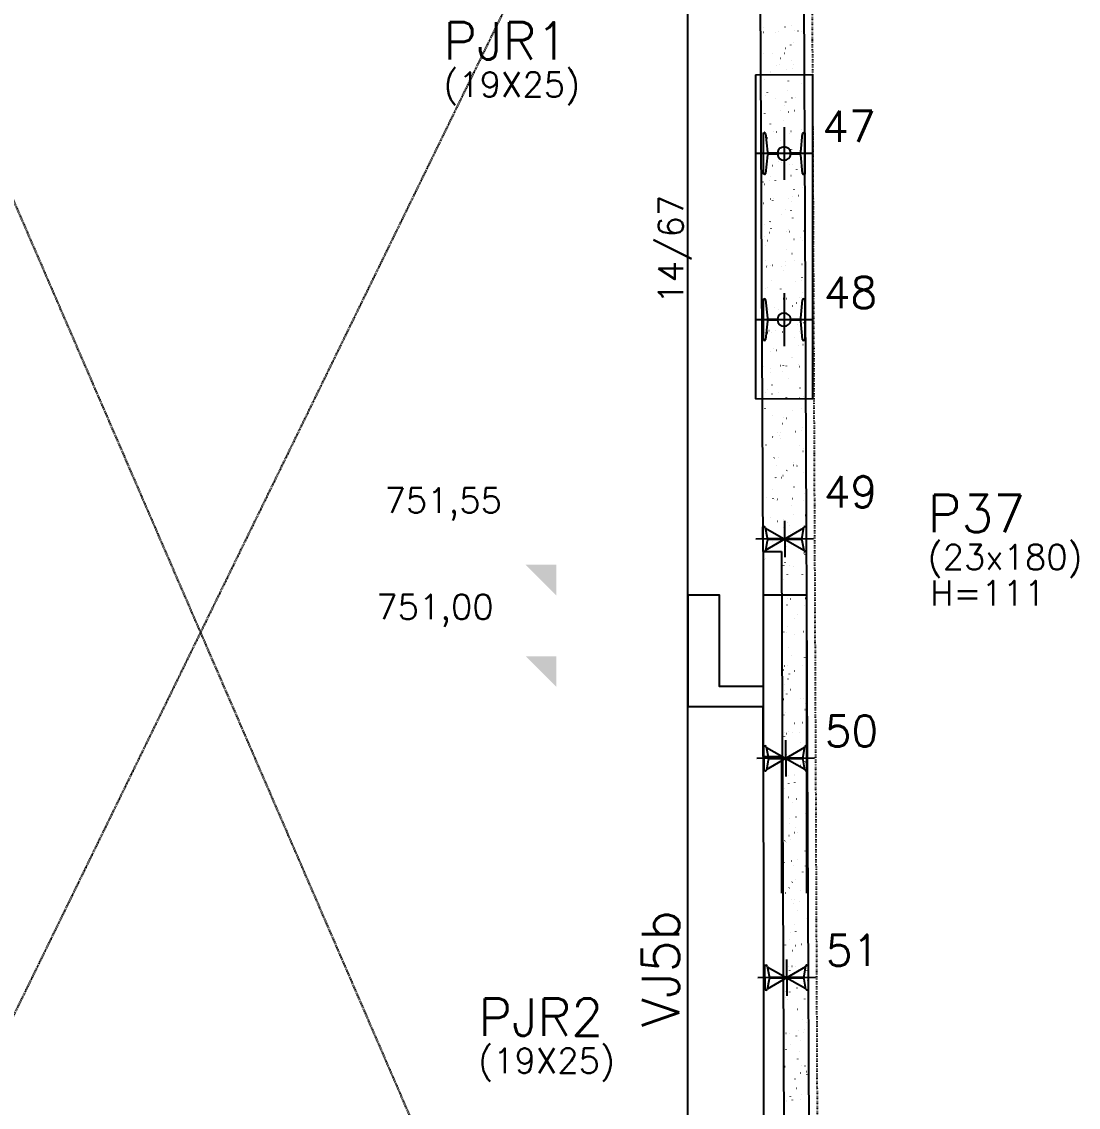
# Model space of a CAD drawing. Extents: x -40810 to 33675, y -2018 to 21213.
# Drawn here: x -3362 to -2726, y 9336 to 9989 of the extents above; entities that cross this region are included whole.
import ezdxf

# ---------------------------------------------------------------- set-up
doc = ezdxf.new("R2010")
doc.units = 0
doc.linetypes.add('ESTILO_TQS_0003', pattern=[1.5, 0.5, -0.4, 0.1, -0.5])
doc.linetypes.add('TRAZO_HUECO', pattern=[0.75, 0.5, -0.25])
doc.layers.get('0').update_dxf_attribs({"color": 1, "lineweight": 9})
for name, color, linetype in [('1', 5, 'Continuous'), ('12', 3, 'Continuous'), ('18', 9, 'Continuous'), ('19', 5, 'Continuous'), ('20', 4, 'Continuous'), ('24', 5, 'ESTILO_TQS_0003'), ('241', 7, 'TRAZO_HUECO'), ('32', 4, 'Continuous'), ('49', 20, 'Continuous'), ('51', 6, 'Continuous'), ('52', 21, 'Continuous'), ('8', 5, 'Continuous'), ('9', 3, 'Continuous')]:
    doc.layers.add(name, color=color, linetype=linetype)
doc.styles.get("Standard").update_dxf_attribs({"font": 'romans.shx', "width": 0.8})

# ---------------------------------------------------------------- blocks, each defined once
blk = doc.blocks.new('_H9EFD498501-003')
for p, q in [((3960.647255, 1777.667208), (3960.692912, 1777.726709)), ((3973.453138, 1778.155459), (3973.52636, 1778.171692)), ((3977.114248, 1778.967107), (3977.18747, 1778.98334)), ((3958.835319, 1775.305846), (3958.835319, 1775.305846)), ((3958.835319, 1775.305846), (3958.835319, 1775.305846)), ((3958.835319, 1775.305846), (3958.835319, 1775.305846)), ((3958.836969, 1774.939072), (3958.836969, 1774.939072)), ((3958.837076, 1774.915156), (3958.837076, 1774.915156)), ((3958.837076, 1774.915156), (3958.837076, 1774.915156)), ((3958.837076, 1774.915156), (3958.837076, 1774.915156)), ((3960.4083, 1775.007678), (3960.483229, 1775.01095)), ((3967.642722, 1774.8276), (3967.652511, 1774.901958)), ((3969.249877, 1775.39371), (3969.324806, 1775.396981)), ((3979.36524, 1775.835356), (3979.440169, 1775.838627)), ((3981.238456, 1775.917142), (3981.313384, 1775.920414)), ((3983.217296, 1775.455368), (3983.262953, 1775.51487)), ((3973.809024, 1765.343799), (3973.882247, 1765.360032)), ((3976.962272, 1767.303662), (3977.00793, 1767.363164)), ((3978.729826, 1769.003113), (3978.739615, 1769.077471)), ((3958.895004, 1762.03744), (3958.895004, 1762.03744)), ((3960.629028, 1762.421864), (3960.702251, 1762.438097)), ((3965.978513, 1762.186678), (3965.988302, 1762.261036)), ((3970.821392, 1759.300711), (3970.867049, 1759.360212)), ((3973.21839, 1762.424539), (3973.264047, 1762.484041)), ((3977.241827, 1757.700641), (3977.251616, 1757.775)), ((3958.927385, 1754.838885), (3958.927385, 1754.838885)), ((3958.927385, 1754.838885), (3958.927385, 1754.838885)), ((3958.927385, 1754.838885), (3958.927385, 1754.838885)), ((3968.077424, 1755.238385), (3968.152353, 1755.241656)), ((3969.950639, 1755.320171), (3970.025568, 1755.323442)), ((3974.531022, 1752.613304), (3974.604244, 1752.629537)), ((3978.192132, 1753.424953), (3978.265354, 1753.441186)), ((3978.792216, 1755.706203), (3978.867145, 1755.709474)), ((3958.952931, 1749.159725), (3958.952931, 1749.159725)), ((3958.952931, 1749.159725), (3958.952931, 1749.159725)), ((3958.952931, 1749.159725), (3958.952931, 1749.159725)), ((3960.822485, 1746.269882), (3960.868142, 1746.329384)), ((3964.490514, 1750.884206), (3964.500304, 1750.958565)), ((3964.566368, 1751.149005), (3964.612025, 1751.208507)), ((3975.651039, 1745.617407), (3975.660828, 1745.691766)), ((3958.97675, 1743.864474), (3958.97675, 1743.864474)), ((3958.97675, 1743.864474), (3958.97675, 1743.864474)), ((3958.97675, 1743.864474), (3958.97675, 1743.864474)), ((3962.899726, 1738.800972), (3962.909516, 1738.87533)), ((3974.886909, 1739.801645), (3974.960131, 1739.817878)), ((3983.392526, 1744.058042), (3983.438183, 1744.117544)), ((3959.010858, 1736.282009), (3959.010858, 1736.282009)), ((3959.017801, 1734.738698), (3959.017801, 1734.738698)), ((3959.017801, 1734.738698), (3959.017801, 1734.738698)), ((3961.706912, 1736.87971), (3961.780135, 1736.895943)), ((3967.5044, 1735.109231), (3967.579329, 1735.112503)), ((3973.98683, 1732.976485), (3973.99662, 1733.050844)), ((3977.137502, 1735.906337), (3977.183159, 1735.965838)), ((3977.619763, 1735.550877), (3977.694692, 1735.554149)), ((3979.492979, 1735.632664), (3979.567907, 1735.635935)), ((3961.235517, 1726.16005), (3961.245307, 1726.234408)), ((3970.996621, 1727.903385), (3971.042278, 1727.962887)), ((3973.393619, 1731.027214), (3973.439277, 1731.086715)), ((3975.608906, 1727.07115), (3975.682128, 1727.087383)), ((3979.270016, 1727.882799), (3979.343238, 1727.899032)), ((3959.068786, 1723.404294), (3959.068786, 1723.404294)), ((3959.068786, 1723.404294), (3959.068786, 1723.404294)), ((3959.068786, 1723.404294), (3959.068786, 1723.404294)), ((3964.741598, 1719.751679), (3964.787255, 1719.811181)), ((3972.498831, 1721.674014), (3972.508621, 1721.748372)), ((3959.108216, 1714.638511), (3959.108216, 1714.638511)), ((3959.108216, 1714.638511), (3959.108216, 1714.638511)), ((3959.108216, 1714.638511), (3959.108216, 1714.638511)), ((3959.118182, 1712.423101), (3959.118182, 1712.423101)), ((3959.118182, 1712.423101), (3959.118182, 1712.423101)), ((3959.118182, 1712.423101), (3959.118182, 1712.423101)), ((3959.747519, 1714.857579), (3959.757308, 1714.931937)), ((3960.997715, 1714.872556), (3961.043372, 1714.932058)), ((3966.331947, 1714.953906), (3966.406876, 1714.957178)), ((3968.205162, 1715.035692), (3968.280091, 1715.038964)), ((3975.964793, 1714.259491), (3976.038015, 1714.275724)), ((3977.046739, 1715.421724), (3977.121668, 1715.424995)), ((3983.567756, 1712.660717), (3983.613413, 1712.720218)), ((3983.659356, 1716.407215), (3983.669146, 1716.481573)), ((3959.126713, 1710.526578), (3959.196909, 1710.54214)), ((3959.128385, 1710.154792), (3959.128385, 1710.154792)), ((3959.128385, 1710.154792), (3959.128385, 1710.154792)), ((3959.128385, 1710.154792), (3959.128385, 1710.154792)), ((3962.784797, 1711.337556), (3962.858019, 1711.353789)), ((3970.908043, 1709.59078), (3970.917833, 1709.665138)), ((3973.568849, 1699.629888), (3973.614506, 1699.68939)), ((3976.68679, 1701.528996), (3976.760012, 1701.545229)), ((3977.312732, 1704.509011), (3977.358389, 1704.568513)), ((3980.3479, 1702.340645), (3980.421123, 1702.356877)), ((3981.995147, 1703.766293), (3982.004937, 1703.840651)), ((3959.18464, 1697.648863), (3959.18464, 1697.648863)), ((3959.18464, 1697.648863), (3959.18464, 1697.648863)), ((3959.198632, 1694.538324), (3959.198632, 1694.538324)), ((3959.198632, 1694.538324), (3959.198632, 1694.538324)), ((3959.479573, 1697.714248), (3959.552795, 1697.730481)), ((3965.758923, 1694.824753), (3965.833852, 1694.828024)), ((3969.243835, 1696.949858), (3969.253624, 1697.024216)), ((3971.171851, 1696.506059), (3971.217508, 1696.565561)), ((3975.874286, 1695.266399), (3975.949215, 1695.26967)), ((3977.747502, 1695.348185), (3977.82243, 1695.351457)), ((3980.507149, 1692.463821), (3980.516938, 1692.53818)), ((3964.916828, 1688.354354), (3964.962485, 1688.413855)), ((3977.042677, 1688.717336), (3977.115899, 1688.733569)), ((3959.242567, 1684.771147), (3959.242567, 1684.771147)), ((3959.242567, 1684.771147), (3959.242567, 1684.771147)), ((3959.242567, 1684.771147), (3959.242567, 1684.771147)), ((3959.259613, 1680.981729), (3959.259613, 1680.981729)), ((3959.259613, 1680.981729), (3959.259613, 1680.981729)), ((3959.259613, 1680.981729), (3959.259613, 1680.981729)), ((3960.201571, 1684.983753), (3960.274793, 1684.999986)), ((3961.172945, 1683.475231), (3961.218602, 1683.534732)), ((3963.862681, 1685.795402), (3963.935903, 1685.811635)), ((3967.755836, 1685.647386), (3967.765625, 1685.721745)), ((3978.916361, 1680.380587), (3978.92615, 1680.454946)), ((3983.742986, 1681.263391), (3983.788643, 1681.322893)), ((3959.289048, 1674.438137), (3959.289048, 1674.438137)), ((3959.289048, 1674.438137), (3959.289048, 1674.438137)), ((3959.289048, 1674.438137), (3959.289048, 1674.438137)), ((3964.58647, 1674.669428), (3964.661399, 1674.672699)), ((3966.165048, 1673.564152), (3966.174837, 1673.63851)), ((3966.459685, 1674.751214), (3966.534614, 1674.754485)), ((3975.301262, 1675.137245), (3975.376191, 1675.140517)), ((3977.487962, 1673.111686), (3977.533619, 1673.171187)), ((3977.764674, 1675.986842), (3977.837897, 1676.003075)), ((3981.425784, 1676.79849), (3981.499007, 1676.814723)), ((3959.300495, 1671.893432), (3959.300495, 1671.893432)), ((3959.300495, 1671.893432), (3959.300495, 1671.893432)), ((3960.557457, 1672.172094), (3960.63068, 1672.188327)), ((3973.744079, 1668.232563), (3973.789736, 1668.292064)), ((3977.252152, 1667.739665), (3977.261941, 1667.814024)), ((3964.500839, 1660.92323), (3964.510628, 1660.997588)), ((3964.940565, 1660.253247), (3965.013787, 1660.26948)), ((3971.347081, 1665.108734), (3971.392738, 1665.168235)), ((3978.120561, 1663.175182), (3978.193783, 1663.191415)), ((3959.358422, 1659.015716), (3959.358422, 1659.015716)), ((3959.358422, 1659.015716), (3959.358422, 1659.015716)), ((3959.358422, 1659.015716), (3959.358422, 1659.015716)), ((3959.379464, 1654.33795), (3959.379464, 1654.33795)), ((3959.379464, 1654.33795), (3959.379464, 1654.33795)), ((3961.279455, 1659.441599), (3961.352677, 1659.457832)), ((3964.013446, 1654.540274), (3964.088375, 1654.543546)), ((3965.092057, 1656.957028), (3965.137714, 1657.01653)), ((3974.128809, 1654.98192), (3974.203738, 1654.985192)), ((3975.764153, 1656.437194), (3975.773942, 1656.511552)), ((3976.002025, 1655.063707), (3976.076953, 1655.066978)), ((3984.843601, 1655.449738), (3984.91853, 1655.45301)), ((3959.401045, 1649.540356), (3959.401045, 1649.540356)), ((3959.401045, 1649.540356), (3959.401045, 1649.540356)), ((3959.401045, 1649.540356), (3959.401045, 1649.540356)), ((3961.348175, 1652.077905), (3961.393832, 1652.137407)), ((3963.01284, 1649.620758), (3963.02263, 1649.695117)), ((3978.842559, 1650.444688), (3978.915781, 1650.460921)), ((3982.503669, 1651.256336), (3982.576891, 1651.272569)), ((3983.918215, 1649.866065), (3983.963873, 1649.925567)), ((3959.416349, 1646.138001), (3959.416349, 1646.138001)), ((3959.416349, 1646.138001), (3959.416349, 1646.138001)), ((3961.635341, 1646.629939), (3961.708564, 1646.646172)), ((3974.173365, 1644.35396), (3974.183155, 1644.428318)), ((3977.663192, 1641.71436), (3977.708849, 1641.773861)), ((3959.46988, 1634.237763), (3959.46988, 1634.237763)), ((3959.46988, 1634.237763), (3959.46988, 1634.237763)), ((3959.46988, 1634.237763), (3959.46988, 1634.237763)), ((3961.422052, 1637.537524), (3961.431842, 1637.611883)), ((3962.357339, 1633.899445), (3962.430561, 1633.915678)), ((3962.840993, 1634.384949), (3962.915922, 1634.38822)), ((3964.714208, 1634.466735), (3964.789137, 1634.470007)), ((3966.018449, 1634.711093), (3966.091671, 1634.727326)), ((3971.522311, 1633.711408), (3971.567968, 1633.77091)), ((3973.555785, 1634.852767), (3973.630714, 1634.856038)), ((3973.919309, 1636.835237), (3973.964966, 1636.894738)), ((3979.198445, 1637.633028), (3979.271667, 1637.649261)), ((3983.671148, 1635.294413), (3983.746077, 1635.297685)), ((3985.260469, 1638.529473), (3985.270258, 1638.603831)), ((3959.474276, 1633.260285), (3959.474276, 1633.260285)), ((3959.474276, 1633.260285), (3959.474276, 1633.260285)), ((3959.474276, 1633.260285), (3959.474276, 1633.260285)), ((3972.509156, 1631.713038), (3972.518946, 1631.787396)), ((3983.77247, 1627.227001), (3983.78226, 1627.30136)), ((3959.520024, 1623.090185), (3959.520024, 1623.090185)), ((3959.757844, 1624.896602), (3959.767633, 1624.970961)), ((3961.523404, 1620.680579), (3961.569062, 1620.740081)), ((3962.713226, 1621.087785), (3962.786448, 1621.104018)), ((3965.267287, 1625.559703), (3965.312944, 1625.619204)), ((3979.920443, 1624.902533), (3979.993665, 1624.918766)), ((3983.581553, 1625.714182), (3983.654775, 1625.730415)), ((3959.532204, 1620.38257), (3959.532204, 1620.38257)), ((3959.532204, 1620.38257), (3959.532204, 1620.38257)), ((3959.542476, 1618.098983), (3959.542476, 1618.098983)), ((3959.542476, 1618.098983), (3959.542476, 1618.098983)), ((3959.542476, 1618.098983), (3959.542476, 1618.098983)), ((3959.560295, 1614.137576), (3959.560295, 1614.137576)), ((3959.560295, 1614.137576), (3959.560295, 1614.137576)), ((3962.267969, 1614.255796), (3962.342897, 1614.259067)), ((3971.021158, 1620.410566), (3971.030947, 1620.484924)), ((3972.383332, 1614.697442), (3972.458261, 1614.700713)), ((3974.256548, 1614.779228), (3974.331476, 1614.7825)), ((3982.181682, 1615.143767), (3982.191472, 1615.218125)), ((3983.098124, 1615.16526), (3983.173053, 1615.168531)), ((3984.093445, 1618.46874), (3984.139102, 1618.528241)), ((3959.590131, 1607.504854), (3959.590131, 1607.504854)), ((3959.590131, 1607.504854), (3959.590131, 1607.504854)), ((3959.590131, 1607.504854), (3959.590131, 1607.504854)), ((3963.435223, 1608.35729), (3963.508445, 1608.373523)), ((3967.096333, 1609.168939), (3967.169555, 1609.185172)), ((3969.43037, 1608.327332), (3969.440159, 1608.40169)), ((3977.838422, 1610.317034), (3977.884079, 1610.376536)), ((3980.276329, 1612.090874), (3980.349552, 1612.107107)), ((3971.697541, 1602.314082), (3971.743198, 1602.373584)), ((3974.094539, 1605.437911), (3974.140196, 1605.497413)), ((3980.517473, 1602.502845), (3980.527263, 1602.577204)), ((3959.648058, 1594.627139), (3959.648058, 1594.627139)), ((3959.648058, 1594.627139), (3959.648058, 1594.627139)), ((3963.79111, 1595.545631), (3963.864332, 1595.561864)), ((3967.766161, 1595.68641), (3967.77595, 1595.760768)), ((3971.810308, 1594.568288), (3971.885237, 1594.57156)), ((3980.998327, 1599.360379), (3981.071549, 1599.376612)), ((3981.925671, 1595.009935), (3982.0006, 1595.013206)), ((3983.798887, 1595.091721), (3983.873815, 1595.094992)), ((3984.659437, 1600.172028), (3984.732659, 1600.188261)), ((3959.650711, 1594.037389), (3959.650711, 1594.037389)), ((3959.650711, 1594.037389), (3959.650711, 1594.037389)), ((3959.650711, 1594.037389), (3959.650711, 1594.037389)), ((3961.095516, 1594.10047), (3961.170444, 1594.103742)), ((3961.698634, 1589.283254), (3961.744291, 1589.342755)), ((3962.968731, 1594.182257), (3963.04366, 1594.185528)), ((3965.442517, 1594.162377), (3965.488174, 1594.221878)), ((3979.029475, 1591.200374), (3979.039264, 1591.274732)), ((3959.683907, 1586.657611), (3959.683907, 1586.657611)), ((3959.683907, 1586.657611), (3959.683907, 1586.657611)), ((3959.683907, 1586.657611), (3959.683907, 1586.657611)), ((3959.705986, 1581.749423), (3959.705986, 1581.749423)), ((3959.705986, 1581.749423), (3959.705986, 1581.749423)), ((3959.705986, 1581.749423), (3959.705986, 1581.749423)), ((3964.513107, 1582.815136), (3964.58633, 1582.831369)), ((3966.278162, 1584.383938), (3966.287951, 1584.458297)), ((3968.174217, 1583.626785), (3968.24744, 1583.643018)), ((3981.354213, 1586.54872), (3981.427436, 1586.564953)), ((3984.268675, 1587.071414), (3984.314332, 1587.130916)), ((3977.438687, 1579.117139), (3977.448476, 1579.191498)), ((3978.013651, 1578.919709), (3978.059309, 1578.97921)), ((3981.352647, 1574.880781), (3981.427576, 1574.884053)), ((3959.741127, 1573.937202), (3959.741127, 1573.937202)), ((3959.741127, 1573.937202), (3959.741127, 1573.937202)), ((3959.763913, 1568.871707), (3959.763913, 1568.871707)), ((3959.763913, 1568.871707), (3959.763913, 1568.871707)), ((3960.522492, 1573.971317), (3960.59742, 1573.974588)), ((3964.687374, 1572.300704), (3964.697164, 1572.375063)), ((3964.868994, 1570.003477), (3964.942216, 1570.01971)), ((3970.637855, 1574.412963), (3970.712784, 1574.416235)), ((3971.872771, 1570.916757), (3971.918428, 1570.976258)), ((3972.51107, 1574.49475), (3972.585999, 1574.498021)), ((3974.269769, 1574.040586), (3974.315426, 1574.100087)), ((3982.076211, 1573.818225), (3982.149433, 1573.834458)), ((3985.737321, 1574.629873), (3985.738248, 1574.630079)), ((3965.617747, 1562.765051), (3965.663404, 1562.824553)), ((3975.774478, 1566.476217), (3975.784267, 1566.550576)), ((3959.82184, 1555.993992), (3959.82184, 1555.993992)), ((3959.82184, 1555.993992), (3959.82184, 1555.993992)), ((3959.82184, 1555.993992), (3959.82184, 1555.993992)), ((3959.825339, 1555.216238), (3959.825339, 1555.216238)), ((3959.825339, 1555.216238), (3959.825339, 1555.216238)), ((3959.825339, 1555.216238), (3959.825339, 1555.216238)), ((3961.873864, 1557.885928), (3961.919521, 1557.94543)), ((3963.023165, 1559.659782), (3963.032955, 1559.734141)), ((3965.590992, 1557.272982), (3965.664214, 1557.289215)), ((3969.252102, 1558.084631), (3969.325324, 1558.100864)), ((3974.286479, 1555.173746), (3974.296269, 1555.248104)), ((3982.432098, 1561.006565), (3982.50532, 1561.022798)), ((3984.443905, 1555.674089), (3984.489562, 1555.73359)), ((3959.831543, 1553.837015), (3959.831543, 1553.837015)), ((3961.223254, 1553.897778), (3961.298183, 1553.90105)), ((3970.064831, 1554.28381), (3970.13976, 1554.287081)), ((3980.180194, 1554.725456), (3980.255123, 1554.728728)), ((3982.05341, 1554.807242), (3982.128338, 1554.810514)), ((3985.447004, 1549.906947), (3985.456793, 1549.981305)), ((3959.879767, 1543.116276), (3959.879767, 1543.116276)), ((3959.879767, 1543.116276), (3959.879767, 1543.116276)), ((3961.535166, 1548.357311), (3961.544956, 1548.431669)), ((3965.946878, 1544.461322), (3966.0201, 1544.477555)), ((3972.695691, 1543.090512), (3972.705481, 1543.16487)), ((3974.444999, 1542.64326), (3974.490656, 1542.702761)), ((3978.188881, 1547.522383), (3978.234538, 1547.581885)), ((3983.154095, 1548.276071), (3983.227317, 1548.292304)), ((3959.911663, 1536.025579), (3959.911663, 1536.025579)), ((3959.911663, 1536.025579), (3959.911663, 1536.025579)), ((3959.944379, 1536.274077), (3959.954168, 1536.348435)), ((3972.048, 1539.519431), (3972.093658, 1539.578933)), ((3983.782795, 1537.266025), (3983.792584, 1537.340383)), ((3959.921959, 1533.736828), (3959.921959, 1533.736828)), ((3959.921959, 1533.736828), (3959.921959, 1533.736828)), ((3959.921959, 1533.736828), (3959.921959, 1533.736828)), ((3959.937695, 1530.238561), (3959.937695, 1530.238561)), ((3959.937695, 1530.238561), (3959.937695, 1530.238561)), ((3959.937695, 1530.238561), (3959.937695, 1530.238561)), ((3965.792977, 1531.367726), (3965.838634, 1531.427227)), ((3966.668876, 1531.730828), (3966.742098, 1531.747061)), ((3968.892378, 1534.128485), (3968.967307, 1534.131756)), ((3970.329986, 1532.542476), (3970.403208, 1532.558709)), ((3970.765593, 1534.210271), (3970.840522, 1534.213543)), ((3971.031482, 1530.44959), (3971.041272, 1530.523948)), ((3979.60717, 1534.596303), (3979.682099, 1534.599574)), ((3983.509982, 1535.464411), (3983.583204, 1535.480644)), ((3959.96677, 1523.774865), (3959.96677, 1523.774865)), ((3959.96677, 1523.774865), (3959.96677, 1523.774865)), ((3959.96677, 1523.774865), (3959.96677, 1523.774865)), ((3962.049094, 1526.488603), (3962.094751, 1526.548104)), ((3982.294796, 1525.963554), (3982.304586, 1526.037912)), ((3984.231979, 1522.733916), (3984.305202, 1522.750149)), ((3984.619135, 1524.276763), (3984.664792, 1524.336264)), ((3959.995622, 1517.360845), (3959.995622, 1517.360845)), ((3959.995622, 1517.360845), (3959.995622, 1517.360845)), ((3967.024762, 1518.919168), (3967.097984, 1518.935401)), ((3969.543484, 1519.147118), (3969.553273, 1519.221477)), ((3978.364111, 1516.125057), (3978.409768, 1516.184559)), ((3960.012374, 1513.636641), (3960.012374, 1513.636641)), ((3960.012374, 1513.636641), (3960.012374, 1513.636641)), ((3968.319354, 1513.999331), (3968.394283, 1514.002603)), ((3974.620228, 1511.245934), (3974.665885, 1511.305436)), ((3978.434717, 1514.440978), (3978.509646, 1514.444249)), ((3980.307933, 1514.522764), (3980.382861, 1514.526035)), ((3980.704008, 1513.880319), (3980.713798, 1513.954678)), ((3984.587866, 1509.922257), (3984.661088, 1509.93849)), ((3960.053549, 1504.48313), (3960.053549, 1504.48313)), ((3960.053549, 1504.48313), (3960.053549, 1504.48313)), ((3960.053549, 1504.48313), (3960.053549, 1504.48313)), ((3967.74676, 1506.188674), (3967.819982, 1506.204907)), ((3967.952696, 1507.063884), (3967.962485, 1507.138243)), ((3971.40787, 1507.000322), (3971.481092, 1507.016555)), ((3972.22323, 1508.122106), (3972.268887, 1508.181607)), ((3965.968207, 1499.9704), (3966.013864, 1500.029901)), ((3979.039799, 1501.239397), (3979.049589, 1501.313756)), ((3985.309864, 1497.191762), (3985.383086, 1497.207995)), ((3960.10279, 1493.536454), (3960.10279, 1493.536454)), ((3960.10279, 1493.536454), (3960.10279, 1493.536454)), ((3960.10279, 1493.536454), (3960.10279, 1493.536454)), ((3960.108201, 1492.333493), (3960.108201, 1492.333493)), ((3960.108201, 1492.333493), (3960.108201, 1492.333493)), ((3960.108201, 1492.333493), (3960.108201, 1492.333493)), ((3960.111476, 1491.605414), (3960.111476, 1491.605414)), ((3960.111476, 1491.605414), (3960.111476, 1491.605414)), ((3962.224324, 1495.091277), (3962.269981, 1495.150778)), ((3966.288487, 1494.422962), (3966.298276, 1494.497321)), ((3967.146901, 1493.844006), (3967.22183, 1493.847278)), ((3968.102646, 1493.377014), (3968.175869, 1493.393247)), ((3969.020116, 1493.925793), (3969.095045, 1493.929064)), ((3977.551801, 1489.936926), (3977.56159, 1490.011284)), ((3977.861693, 1494.311824), (3977.936622, 1494.315096)), ((3984.794365, 1492.879437), (3984.840022, 1492.938939)), ((3978.539341, 1484.727732), (3978.584998, 1484.787233)), ((3985.66575, 1484.380103), (3985.738972, 1484.396336)), ((3960.169404, 1478.727699), (3960.169404, 1478.727699)), ((3960.169404, 1478.727699), (3960.169404, 1478.727699)), ((3960.169404, 1478.727699), (3960.169404, 1478.727699)), ((3964.800488, 1483.120491), (3964.810278, 1483.194849)), ((3968.824644, 1480.646519), (3968.897866, 1480.662752)), ((3972.39846, 1476.72478), (3972.444117, 1476.784281)), ((3972.485754, 1481.458168), (3972.558976, 1481.474401)), ((3974.795458, 1479.848609), (3974.841115, 1479.90811)), ((3975.961013, 1477.853692), (3975.970802, 1477.92805)), ((3960.193206, 1473.436267), (3960.193206, 1473.436267)), ((3960.193206, 1473.436267), (3960.193206, 1473.436267)), ((3963.2097, 1471.037257), (3963.21949, 1471.111615)), ((3966.573877, 1473.714853), (3966.648806, 1473.718124)), ((3976.68924, 1474.156499), (3976.764169, 1474.159771)), ((3978.562456, 1474.238285), (3978.637384, 1474.241557)), ((3960.227331, 1465.849983), (3960.227331, 1465.849983)), ((3960.227331, 1465.849983), (3960.227331, 1465.849983)), ((3962.399554, 1463.693951), (3962.445211, 1463.753453)), ((3966.143436, 1468.573074), (3966.189094, 1468.632576)), ((3969.180531, 1467.83486), (3969.253753, 1467.851093)), ((3974.296804, 1465.21277), (3974.306593, 1465.287128)), ((3960.249633, 1460.89212), (3960.249633, 1460.89212)), ((3960.249633, 1460.89212), (3960.249633, 1460.89212)), ((3960.249633, 1460.89212), (3960.249633, 1460.89212)), ((3961.410061, 1457.367638), (3961.410061, 1457.367638)), ((3961.545491, 1458.396335), (3961.555281, 1458.470693)), ((3984.969595, 1461.482112), (3985.015252, 1461.541613)), ((3985.560118, 1460.726734), (3985.569907, 1460.801092)), ((3971.274463, 1455.408516), (3971.274463, 1455.408516)), ((3971.281625, 1453.816263), (3971.281625, 1453.816263)), ((3971.281625, 1453.816263), (3971.281625, 1453.816263)), ((3972.808805, 1453.910298), (3972.818595, 1453.984657)), ((3973.563638, 1455.916014), (3973.63686, 1455.932247)), ((3976.116216, 1454.027346), (3976.191145, 1454.030617)), ((3978.714571, 1453.330406), (3978.760228, 1453.389908)), ((3986.231579, 1454.468992), (3986.278757, 1454.471052)), ((3972.57369, 1445.327454), (3972.619347, 1445.386956)), ((3974.970688, 1448.451283), (3975.016345, 1448.510785)), ((3983.96933, 1448.643499), (3983.979119, 1448.717858)), ((3971.327117, 1443.702889), (3971.327117, 1443.702889)), ((3971.327117, 1443.702889), (3971.327117, 1443.702889)), ((3971.331671, 1442.690354), (3971.331671, 1442.690354)), ((3971.331671, 1442.690354), (3971.331671, 1442.690354)), ((3971.331671, 1442.690354), (3971.331671, 1442.690354)), ((3971.332389, 1442.5308), (3971.332389, 1442.5308)), ((3971.332389, 1442.5308), (3971.332389, 1442.5308)), ((3971.332389, 1442.5308), (3971.332389, 1442.5308)), ((3971.372039, 1433.716076), (3971.372039, 1433.716076)), ((3971.372039, 1433.716076), (3971.372039, 1433.716076)), ((3971.372039, 1433.716076), (3971.372039, 1433.716076)), ((3974.943763, 1433.872021), (3975.018692, 1433.875292)), ((3976.816979, 1433.953807), (3976.891907, 1433.957078)), ((3982.305121, 1436.002577), (3982.31491, 1436.076936)), ((3985.658555, 1434.339838), (3985.733484, 1434.34311)), ((3971.390316, 1429.653084), (3971.390316, 1429.653084)), ((3974.641522, 1430.37386), (3974.714745, 1430.390092)), ((3980.817122, 1424.700106), (3980.826912, 1424.774464)), ((3985.144824, 1430.084786), (3985.190481, 1430.144288)), ((3978.889801, 1421.93308), (3978.935458, 1421.992582)), ((3971.448242, 1416.775369), (3971.448242, 1416.775369)), ((3971.448242, 1416.775369), (3971.448242, 1416.775369)), ((3971.448242, 1416.775369), (3971.448242, 1416.775369)), ((3971.462454, 1413.615889), (3971.462454, 1413.615889)), ((3971.462454, 1413.615889), (3971.462454, 1413.615889)), ((3971.468546, 1412.261513), (3971.468546, 1412.261513)), ((3971.468546, 1412.261513), (3971.468546, 1412.261513)), ((3972.74892, 1413.930129), (3972.794577, 1413.98963)), ((3974.370739, 1413.742867), (3974.445668, 1413.746139)), ((3975.145918, 1417.053957), (3975.191575, 1417.113459)), ((3979.226334, 1412.616872), (3979.236124, 1412.69123)), ((3984.486102, 1414.184513), (3984.561031, 1414.187785)), ((3986.359318, 1414.2663), (3986.434246, 1414.269571)), ((3971.506168, 1403.897653), (3971.506168, 1403.897653)), ((3971.506168, 1403.897653), (3971.506168, 1403.897653)), ((3971.506168, 1403.897653), (3971.506168, 1403.897653)), ((3972.058296, 1404.020057), (3972.131519, 1404.03629)), ((3975.719406, 1404.831705), (3975.792629, 1404.847938)), ((3977.562125, 1399.97595), (3977.571915, 1400.050308)), ((3985.320054, 1398.68746), (3985.365711, 1398.746962)), ((3971.552868, 1393.515702), (3971.552868, 1393.515702)), ((3971.552868, 1393.515702), (3971.552868, 1393.515702)), ((3971.552868, 1393.515702), (3971.552868, 1393.515702)), ((3973.198286, 1393.587542), (3973.273215, 1393.590813)), ((3975.071502, 1393.669328), (3975.14643, 1393.6726)), ((3983.913078, 1394.05536), (3983.988007, 1394.058631)), ((3971.564095, 1391.019937), (3971.564095, 1391.019937)), ((3971.564095, 1391.019937), (3971.564095, 1391.019937)), ((3972.414183, 1391.208397), (3972.487405, 1391.22463)), ((3975.321148, 1385.656632), (3975.366805, 1385.716133)), ((3976.074127, 1388.673478), (3976.083916, 1388.747837)), ((3979.065031, 1390.535755), (3979.110688, 1390.595256)), ((3971.609975, 1380.820138), (3971.609975, 1380.820138)), ((3971.609975, 1380.820138), (3971.609975, 1380.820138)), ((3972.92415, 1382.532803), (3972.969807, 1382.592305)), ((3976.797291, 1379.289551), (3976.870513, 1379.305784)), ((3971.622021, 1378.142221), (3971.622021, 1378.142221)), ((3971.622021, 1378.142221), (3971.622021, 1378.142221)), ((3971.622021, 1378.142221), (3971.622021, 1378.142221)), ((3971.643283, 1373.415514), (3971.643283, 1373.415514)), ((3971.643283, 1373.415514), (3971.643283, 1373.415514)), ((3972.625262, 1373.458389), (3972.700191, 1373.46166)), ((3973.136181, 1378.477903), (3973.209403, 1378.494136)), ((3974.483339, 1376.590244), (3974.493128, 1376.664602)), ((3982.740625, 1373.900035), (3982.815554, 1373.903306)), ((3984.613841, 1373.981821), (3984.688769, 1373.985093)), ((3985.495284, 1367.290135), (3985.540941, 1367.349636)), ((3985.570442, 1370.765757), (3985.580232, 1370.840116)), ((3971.679948, 1365.264506), (3971.679948, 1365.264506)), ((3971.679948, 1365.264506), (3971.679948, 1365.264506)), ((3972.81913, 1363.949322), (3972.828919, 1364.023681)), ((3973.492067, 1365.666243), (3973.565289, 1365.682476)), ((3979.24026, 1359.138429), (3979.285917, 1359.197931)), ((3984.082444, 1359.463286), (3984.092233, 1359.537644)), ((3971.723305, 1355.625704), (3971.723305, 1355.625704)), ((3971.733697, 1353.315327), (3971.733697, 1353.315327)), ((3973.326025, 1353.38485), (3973.400953, 1353.388121)), ((3974.214065, 1352.935748), (3974.287287, 1352.951981)), ((3975.496378, 1354.259306), (3975.542035, 1354.318808)), ((3977.875175, 1353.747397), (3977.948397, 1353.76363)), ((3982.167601, 1353.770881), (3982.24253, 1353.774153)), ((3971.737874, 1352.38679), (3971.737874, 1352.38679)), ((3971.737874, 1352.38679), (3971.737874, 1352.38679)), ((3971.737874, 1352.38679), (3971.737874, 1352.38679)), ((3971.751405, 1349.378762), (3971.751405, 1349.378762)), ((3971.751405, 1349.378762), (3971.751405, 1349.378762)), ((3973.099379, 1351.135477), (3973.145037, 1351.194979)), ((3982.491656, 1347.380052), (3982.501445, 1347.45441)), ((3974.569951, 1340.124089), (3974.643174, 1340.140322)), ((3971.7958, 1339.509074), (3971.7958, 1339.509074)), ((3971.7958, 1339.509074), (3971.7958, 1339.509074)), ((3971.824112, 1333.21514), (3971.824112, 1333.21514)), ((3971.824112, 1333.21514), (3971.824112, 1333.21514)), ((3971.824112, 1333.21514), (3971.824112, 1333.21514)), ((3980.827447, 1334.73913), (3980.837236, 1334.813488)), ((3980.995148, 1333.615556), (3981.070077, 1333.618828)), ((3982.868364, 1333.697343), (3982.943292, 1333.700614)), ((3985.670514, 1335.892809), (3985.716171, 1335.952311)), ((3971.853727, 1326.631359), (3971.853727, 1326.631359)), ((3971.853727, 1326.631359), (3971.853727, 1326.631359)), ((3971.853727, 1326.631359), (3971.853727, 1326.631359)), ((3975.291949, 1327.393594), (3975.365171, 1327.409827)), ((3978.953059, 1328.205243), (3979.026281, 1328.221476)), ((3979.41549, 1327.741104), (3979.461147, 1327.800605)), ((3975.671607, 1322.861981), (3975.717265, 1322.921482)), ((3979.339448, 1323.436658), (3979.349238, 1323.511017)), ((3971.892834, 1317.937387), (3971.892834, 1317.937387)), ((3971.892834, 1317.937387), (3971.892834, 1317.937387)), ((3971.911653, 1313.753643), (3971.911653, 1313.753643)), ((3971.911653, 1313.753643), (3971.911653, 1313.753643)), ((3973.274609, 1319.738152), (3973.320266, 1319.797653)), ((3975.647835, 1314.581935), (3975.721058, 1314.598168)), ((3980.422124, 1313.486403), (3980.497053, 1313.489674)), ((3971.914526, 1313.114953), (3971.914526, 1313.114953)), ((3971.914526, 1313.114953), (3971.914526, 1313.114953)), ((3977.74866, 1311.353424), (3977.75845, 1311.427782)), ((3971.96958, 1300.875927), (3971.96958, 1300.875927)), ((3971.96958, 1300.875927), (3971.96958, 1300.875927)), ((3971.96958, 1300.875927), (3971.96958, 1300.875927)), ((3976.369833, 1301.85144), (3976.443055, 1301.867673)), ((3980.030943, 1302.663088), (3980.104165, 1302.679321)), ((3985.845744, 1304.495484), (3985.891401, 1304.554985)), ((3976.084451, 1298.712502), (3976.094241, 1298.78686)), ((3979.59072, 1296.343778), (3979.636377, 1296.403279)), ((3972.004941, 1293.014766), (3972.004941, 1293.014766)), ((3972.004941, 1293.014766), (3972.004941, 1293.014766)), ((3972.004941, 1293.014766), (3972.004941, 1293.014766)), ((3972.027506, 1287.998211), (3972.027506, 1287.998211)), ((3972.027506, 1287.998211), (3972.027506, 1287.998211)), ((3973.449839, 1288.340826), (3973.495496, 1288.400328)), ((3974.596453, 1287.410031), (3974.606242, 1287.484389)), ((3975.846837, 1291.464655), (3975.892494, 1291.524156)), ((3976.72572, 1289.03978), (3976.798942, 1289.056013)), ((3979.249671, 1293.331078), (3979.3246, 1293.334349)), ((3981.122887, 1293.412864), (3981.197815, 1293.416136)), ((3972.034263, 1286.496012), (3972.034263, 1286.496012)), ((3972.034263, 1286.496012), (3972.034263, 1286.496012)), ((3985.756977, 1282.143232), (3985.766767, 1282.21759)), ((3972.085432, 1275.120496), (3972.085432, 1275.120496)), ((3972.085432, 1275.120496), (3972.085432, 1275.120496)), ((3972.085432, 1275.120496), (3972.085432, 1275.120496)), ((3973.005665, 1275.326796), (3973.015454, 1275.401155)), ((3977.447717, 1276.309286), (3977.520939, 1276.325519)), ((3981.108827, 1277.120934), (3981.182049, 1277.137167)), ((3972.095355, 1272.914579), (3972.095355, 1272.914579)), ((3972.095355, 1272.914579), (3972.095355, 1272.914579)), ((3972.114938, 1268.561055), (3972.114938, 1268.561055)), ((3972.114938, 1268.561055), (3972.114938, 1268.561055)), ((3978.676647, 1273.201924), (3978.751576, 1273.205196)), ((3984.092768, 1269.50231), (3984.102558, 1269.576668)), ((3986.020974, 1273.098158), (3986.066631, 1273.157659)), ((3972.143359, 1262.24278), (3972.143359, 1262.24278)), ((3972.143359, 1262.24278), (3972.143359, 1262.24278)), ((3977.803604, 1263.497626), (3977.876826, 1263.513859)), ((3979.76595, 1264.946452), (3979.811607, 1265.005954)), ((3972.175692, 1255.054636), (3972.175692, 1255.054636)), ((3972.175692, 1255.054636), (3972.175692, 1255.054636)), ((3973.625069, 1256.9435), (3973.670726, 1257.003002)), ((3976.022067, 1260.067329), (3976.067724, 1260.126831)), ((3982.60477, 1258.199838), (3982.614559, 1258.274197)), ((3972.185769, 1252.814392), (3972.185769, 1252.814392)), ((3972.185769, 1252.814392), (3972.185769, 1252.814392)), ((3972.185769, 1252.814392), (3972.185769, 1252.814392)), ((3972.201285, 1249.365064), (3972.201285, 1249.365064)), ((3972.201285, 1249.365064), (3972.201285, 1249.365064)), ((3972.201285, 1249.365064), (3972.201285, 1249.365064)), ((3977.504194, 1253.046599), (3977.579123, 1253.049871)), ((3978.525601, 1250.767131), (3978.598824, 1250.783364)), ((3979.37741, 1253.128386), (3979.452338, 1253.131657)), ((3982.186711, 1251.57878), (3982.259934, 1251.595013)), ((3981.013982, 1246.116604), (3981.023771, 1246.190962)), ((3986.196203, 1241.700832), (3986.241861, 1241.760334)), ((3972.259212, 1236.487349), (3972.259212, 1236.487349)), ((3972.259212, 1236.487349), (3972.259212, 1236.487349)), ((3978.881488, 1237.955472), (3978.95471, 1237.971705)), ((3972.276184, 1232.714205), (3972.276184, 1232.714205)), ((3972.276184, 1232.714205), (3972.276184, 1232.714205)), ((3976.197297, 1228.670004), (3976.242954, 1228.729505)), ((3976.93117, 1232.917446), (3977.006099, 1232.920717)), ((3979.349773, 1233.475682), (3979.359562, 1233.55004)), ((3979.94118, 1233.549127), (3979.986837, 1233.608628)), ((3987.046533, 1233.359092), (3987.121462, 1233.362364)), ((3972.317122, 1223.613261), (3972.317122, 1223.613261)), ((3972.317122, 1223.613261), (3972.317122, 1223.613261)), ((3972.317138, 1223.609633), (3972.317138, 1223.609633)), ((3972.317138, 1223.609633), (3972.317138, 1223.609633)), ((3972.317138, 1223.609633), (3972.317138, 1223.609633)), ((3973.800299, 1225.546175), (3973.845956, 1225.605676)), ((3977.861774, 1222.173211), (3977.871564, 1222.247569)), ((3979.603486, 1225.224977), (3979.676708, 1225.24121)), ((3983.264596, 1226.036626), (3983.337818, 1226.052859)), ((3972.366598, 1212.614018), (3972.366598, 1212.614018)), ((3972.366598, 1212.614018), (3972.366598, 1212.614018)), ((3972.366598, 1212.614018), (3972.366598, 1212.614018)), ((3972.375064, 1210.731917), (3972.375064, 1210.731917)), ((3972.375064, 1210.731917), (3972.375064, 1210.731917)), ((3975.758717, 1212.762121), (3975.833646, 1212.765392)), ((3976.270986, 1210.089976), (3976.280776, 1210.164335)), ((3977.631933, 1212.843907), (3977.706861, 1212.847179)), ((3979.959372, 1212.413318), (3980.032594, 1212.429551)), ((3986.371433, 1210.303507), (3986.41709, 1210.363008)), ((3986.473509, 1213.229939), (3986.548438, 1213.23321)), ((3987.35809, 1204.26549), (3987.367879, 1204.339848)), ((3972.432991, 1197.854201), (3972.432991, 1197.854201)), ((3972.432991, 1197.854201), (3972.432991, 1197.854201)), ((3972.432991, 1197.854201), (3972.432991, 1197.854201)), ((3974.606777, 1197.449054), (3974.616567, 1197.523413)), ((3976.372527, 1197.272678), (3976.418184, 1197.332179)), ((3980.11641, 1202.151801), (3980.162067, 1202.211303)), ((3980.68137, 1199.682823), (3980.754592, 1199.699056)), ((3984.34248, 1200.494472), (3984.415702, 1200.510705)), ((3972.457013, 1192.51383), (3972.457013, 1192.51383)), ((3972.457013, 1192.51383), (3972.457013, 1192.51383)), ((3972.458551, 1192.171885), (3972.458551, 1192.171885)), ((3972.458551, 1192.171885), (3972.458551, 1192.171885)), ((3973.975529, 1194.148849), (3974.021186, 1194.208351)), ((3975.185693, 1192.632967), (3975.260622, 1192.636239)), ((3985.301056, 1193.074614), (3985.375985, 1193.077885)), ((3985.870091, 1192.963018), (3985.879881, 1193.037377)), ((3987.174272, 1193.1564), (3987.2492, 1193.159671)), ((3972.490917, 1184.976486), (3972.490917, 1184.976486)), ((3972.490917, 1184.976486), (3972.490917, 1184.976486)), ((3973.118779, 1186.146583), (3973.128568, 1186.220941)), ((3981.037256, 1186.871164), (3981.110478, 1186.887397)), ((3972.506571, 1181.496405), (3972.506571, 1181.496405)), ((3972.506571, 1181.496405), (3972.506571, 1181.496405)), ((3972.506571, 1181.496405), (3972.506571, 1181.496405)), ((3984.279303, 1180.879784), (3984.289093, 1180.954142)), ((3986.546663, 1178.906181), (3986.59232, 1178.965682)), ((3972.547427, 1172.413643), (3972.547427, 1172.413643)), ((3972.547427, 1172.413643), (3972.547427, 1172.413643)), ((3972.547427, 1172.413643), (3972.547427, 1172.413643)), ((3972.548844, 1172.09877), (3972.548844, 1172.09877)), ((3972.548844, 1172.09877), (3972.548844, 1172.09877)), ((3972.548844, 1172.09877), (3972.548844, 1172.09877)), ((3974.01324, 1172.477642), (3974.088169, 1172.480914)), ((3975.886456, 1172.559429), (3975.961384, 1172.5627)), ((3980.291639, 1170.754475), (3980.337297, 1170.813977)), ((3981.759254, 1174.140669), (3981.832476, 1174.156902)), ((3984.728032, 1172.94546), (3984.802961, 1172.948732)), ((3985.420364, 1174.952317), (3985.493586, 1174.96855)), ((3976.547757, 1165.875352), (3976.593414, 1165.934854)), ((3982.615094, 1168.238862), (3982.624884, 1168.31322)), ((3972.59998, 1160.73051), (3972.59998, 1160.73051)), ((3972.59998, 1160.73051), (3972.59998, 1160.73051)), ((3972.60677, 1159.221054), (3972.60677, 1159.221054)), ((3972.60677, 1159.221054), (3972.60677, 1159.221054)), ((3974.150758, 1162.751524), (3974.196416, 1162.811025)), ((3981.127096, 1156.936391), (3981.136885, 1157.010749)), ((3982.11514, 1161.329009), (3982.188363, 1161.345242)), ((3972.637842, 1152.313456), (3972.637842, 1152.313456)), ((3972.637842, 1152.313456), (3972.637842, 1152.313456)), ((3973.440216, 1152.348489), (3973.515145, 1152.35176)), ((3983.555579, 1152.790135), (3983.630508, 1152.793406)), ((3985.428795, 1152.871921), (3985.503723, 1152.875193)), ((3972.664696, 1146.343339), (3972.664696, 1146.343339)), ((3972.664696, 1146.343339), (3972.664696, 1146.343339)), ((3972.664696, 1146.343339), (3972.664696, 1146.343339)), ((3979.536308, 1144.853156), (3979.546097, 1144.927515)), ((3982.837138, 1148.598515), (3982.91036, 1148.614748)), ((3986.498248, 1149.410163), (3986.57147, 1149.426396)), ((3986.721893, 1147.508855), (3986.76755, 1147.568357)), ((3980.466869, 1139.35715), (3980.512526, 1139.416651)), ((3972.722623, 1133.465623), (3972.722623, 1133.465623)), ((3972.722623, 1133.465623), (3972.722623, 1133.465623)), ((3972.728256, 1132.213269), (3972.728256, 1132.213269)), ((3974.140979, 1132.27495), (3974.215907, 1132.278221)), ((3974.325988, 1131.354198), (3974.371645, 1131.413699)), ((3976.722986, 1134.478027), (3976.768644, 1134.537528)), ((3977.872099, 1132.212234), (3977.881888, 1132.286593)), ((3982.982555, 1132.660982), (3983.057484, 1132.664253)), ((3983.193025, 1135.786855), (3983.266247, 1135.803088)), ((3972.741409, 1129.289134), (3972.741409, 1129.289134)), ((3972.741409, 1129.289134), (3972.741409, 1129.289134))]:
    blk.add_line(p, q)

msp = doc.modelspace()

# ---------------------------------------------------------------- linework, layer by layer
at = {"layer": '1'}
msp.add_line((-2915.487, 9669.976), (-2914.648, 8663.113), dxfattribs=at)
msp.add_lwpolyline([(-2960.753, 8967.613), (-2960.753, 10222.113)], dxfattribs=at)
at = {"layer": '18'}
for points in [[(-2915.422, 9588.712), (-2941.753, 9588.712), (-2941.753, 9643.712), (-2960.752, 9643.712), (-2960.752, 9576.712), (-2915.409, 9576.712)], [(-2889.382, 9643.712), (-2915.472, 9643.712), (-2915.472, 9588.712)], [(-2889.382, 9643.712), (-2889.382, 9464.414)], [(-2915.472, 9603.712), (-2915.472, 9546.712), (-2915.472, 9576.712)], [(-2915.472, 9546.712), (-2904.382, 9546.712), (-2904.382, 9464.414)]]:
    msp.add_lwpolyline(points, dxfattribs=at)
at = {"layer": '20'}
for points in [[(-3058.375, 9662.042), (-3040.045, 9643.712), (-3040.045, 9662.042)], [(-3058.375, 9662.042), (-3040.045, 9662.042), (-3058.375, 9662.042)], [(-3058.375, 9607.042), (-3040.045, 9588.712), (-3040.045, 9607.042)], [(-3058.375, 9607.042), (-3040.045, 9607.042), (-3058.375, 9607.042)]]:
    msp.add_solid(points, dxfattribs=at)
at = {"layer": '24'}
msp.add_line((-2895.908, 12208.914), (-2878.751, 8394.773), dxfattribs=at)
at = {"layer": '241'}
for p, q in [((-3513.753, 9089.302), (-2960.753, 10222.113)), ((-3513.753, 10220.778), (-2914.97, 8837.543))]:
    msp.add_line(p, q, dxfattribs=at)
at = {"layer": '32', "linetype": 'Continuous'}
for p, q in [((-2920.09, 9957.037), (-2885.59, 9957.192)), ((-2920.09, 9762.035), (-2885.59, 9762.19))]:
    msp.add_line(p, q, dxfattribs=at)
at = {"layer": '32'}
for p, q in [((-2920.09, 9957.037), (-2920.09, 9762.035)), ((-2885.59, 9762.19), (-2885.59, 9957.192))]:
    msp.add_line(p, q, dxfattribs=at)
at = {"layer": '49'}
for p, q in [((-2903.255, 12730.677), (-2883.773, 8399.746)), ((-2915.487, 9669.976), (-2917.273, 10066.976)), ((-2915.487, 9669.976), (-2904.487, 9670.025)), ((-2904.487, 9670.025), (-2901.003, 8895.525))]:
    msp.add_line(p, q, dxfattribs=at)
at = {"layer": '51'}
for p, q in [((-2915.34, 9897.093), (-2915.34, 9922.093)), ((-2915.34, 9922.093), (-2914.586, 9922.093)), ((-2913.977, 9921.61), (-2912.912, 9910.469)), ((-2902.84, 9925.502), (-2902.84, 9893.684)), ((-2892.767, 9910.469), (-2891.702, 9921.61)), ((-2891.094, 9922.093), (-2890.34, 9922.093)), ((-2890.34, 9922.093), (-2890.34, 9897.093)), ((-2885.991, 9909.593), (-2919.689, 9909.593)), ((-2912.912, 9908.716), (-2913.977, 9897.576)), ((-2912.305, 9909.986), (-2906.821, 9909.986)), ((-2906.821, 9909.199), (-2912.304, 9909.199)), ((-2898.858, 9909.986), (-2893.376, 9909.986)), ((-2893.376, 9909.199), (-2898.858, 9909.199)), ((-2891.702, 9897.576), (-2892.767, 9908.716)), ((-2914.586, 9897.093), (-2915.34, 9897.093)), ((-2890.34, 9897.093), (-2891.094, 9897.093)), ((-2915.34, 9797.093), (-2915.34, 9822.093)), ((-2915.34, 9822.093), (-2914.586, 9822.093)), ((-2913.977, 9821.61), (-2912.912, 9810.469)), ((-2902.84, 9825.502), (-2902.84, 9793.684)), ((-2892.767, 9810.469), (-2891.702, 9821.61)), ((-2891.094, 9822.093), (-2890.34, 9822.093)), ((-2890.34, 9822.093), (-2890.34, 9797.093)), ((-2885.991, 9809.593), (-2919.689, 9809.593)), ((-2912.912, 9808.716), (-2913.977, 9797.576)), ((-2912.305, 9809.986), (-2906.821, 9809.986)), ((-2906.821, 9809.199), (-2912.304, 9809.199)), ((-2898.858, 9809.986), (-2893.376, 9809.986)), ((-2893.376, 9809.199), (-2898.858, 9809.199)), ((-2891.702, 9797.576), (-2892.767, 9808.716)), ((-2914.586, 9797.093), (-2915.34, 9797.093)), ((-2890.34, 9797.093), (-2891.094, 9797.093)), ((-2915.555, 9684.976), (-2914.8, 9684.979)), ((-2915.487, 9669.976), (-2915.555, 9684.976)), ((-2914.19, 9684.499), (-2913.098, 9678.363)), ((-2914.123, 9684.126), (-2890.919, 9670.943)), ((-2914.063, 9670.839), (-2890.978, 9684.23)), ((-2902.57, 9688.443), (-2902.472, 9666.625)), ((-2891.952, 9678.458), (-2890.915, 9684.604)), ((-2890.309, 9685.089), (-2889.555, 9685.093)), ((-2889.555, 9685.093), (-2889.487, 9670.093)), ((-2885.172, 9677.612), (-2919.87, 9677.456)), ((-2912.488, 9677.883), (-2892.559, 9677.972)), ((-2913.09, 9676.61), (-2914.127, 9670.465)), ((-2892.555, 9677.186), (-2912.483, 9677.096)), ((-2890.852, 9670.57), (-2891.944, 9676.705)), ((-2914.733, 9669.979), (-2915.487, 9669.976)), ((-2889.487, 9670.093), (-2890.241, 9670.089)), ((-2901.976, 9556.446), (-2901.878, 9534.628)), ((-2914.961, 9552.978), (-2914.207, 9552.982)), ((-2914.893, 9537.978), (-2914.961, 9552.978)), ((-2913.596, 9552.501), (-2912.504, 9546.366)), ((-2913.529, 9552.128), (-2890.325, 9538.945)), ((-2913.47, 9538.841), (-2890.385, 9552.232)), ((-2891.359, 9546.461), (-2890.322, 9552.606)), ((-2889.715, 9553.092), (-2888.961, 9553.095)), ((-2888.961, 9553.095), (-2888.894, 9538.095)), ((-2884.579, 9545.615), (-2919.276, 9545.459)), ((-2912.496, 9544.613), (-2913.533, 9538.468)), ((-2911.894, 9545.886), (-2891.965, 9545.975)), ((-2891.961, 9545.188), (-2911.889, 9545.099)), ((-2890.258, 9538.572), (-2891.351, 9544.708)), ((-2914.139, 9537.982), (-2914.893, 9537.978)), ((-2888.894, 9538.095), (-2889.648, 9538.092)), ((-2901.382, 9424.448), (-2901.284, 9402.631)), ((-2914.367, 9420.981), (-2913.613, 9420.984)), ((-2914.3, 9405.981), (-2914.367, 9420.981)), ((-2913.002, 9420.504), (-2911.91, 9414.368)), ((-2912.936, 9420.131), (-2889.731, 9406.948)), ((-2912.876, 9406.844), (-2889.791, 9420.235)), ((-2890.765, 9414.463), (-2889.728, 9420.609)), ((-2889.121, 9421.095), (-2888.367, 9421.098)), ((-2888.367, 9421.098), (-2888.3, 9406.098)), ((-2883.985, 9413.618), (-2918.682, 9413.461)), ((-2911.902, 9412.616), (-2912.939, 9406.47)), ((-2911.3, 9413.888), (-2891.371, 9413.978)), ((-2891.368, 9413.191), (-2911.296, 9413.101)), ((-2889.665, 9406.575), (-2890.757, 9412.711)), ((-2913.545, 9405.985), (-2914.3, 9405.981)), ((-2888.3, 9406.098), (-2889.054, 9406.095))]:
    msp.add_line(p, q, dxfattribs=at)
for centre, radius, start, end in [((-2914.586, 9921.468), 0.625, 13.138774, 90), ((-2891.094, 9921.468), 0.625, 90, 166.861226), ((-2902.84, 9909.593), 4.001, 5.644143, 174.355857), ((-2912.304, 9910.611), 0.625, 193.138852, 270.104996), ((-2912.304, 9908.574), 0.625, 90, 166.861226), ((-2902.84, 9909.593), 4.001, 185.644143, 354.355857), ((-2893.376, 9910.611), 0.625, 270, 346.861226), ((-2893.376, 9908.574), 0.625, 13.138774, 90), ((-2914.586, 9897.718), 0.625, 270, 346.861226), ((-2891.094, 9897.718), 0.625, 193.138774, 270), ((-2914.586, 9821.468), 0.625, 13.138774, 90), ((-2891.094, 9821.468), 0.625, 90, 166.861226), ((-2912.304, 9810.611), 0.625, 193.138852, 270.104996), ((-2912.304, 9808.574), 0.625, 90, 166.861226), ((-2902.84, 9809.593), 4.001, 5.644143, 174.355857), ((-2902.84, 9809.593), 4.001, 185.644143, 354.355857), ((-2893.376, 9810.611), 0.625, 270, 346.861226), ((-2893.376, 9808.574), 0.625, 13.138774, 90), ((-2914.586, 9797.718), 0.625, 270, 346.861226), ((-2891.094, 9797.718), 0.625, 193.138774, 270), ((-2914.798, 9684.354), 0.625, 13.396504, 90.257729), ((-2890.306, 9684.464), 0.625, 90.257729, 167.118955), ((-2912.49, 9678.508), 0.625, 193.396581, 270.362725), ((-2892.562, 9678.597), 0.625, 270.257729, 347.118955), ((-2912.48, 9676.471), 0.625, 90.257729, 167.118955), ((-2892.552, 9676.561), 0.625, 13.396504, 90.257729), ((-2914.736, 9670.604), 0.625, 270.257729, 347.118955), ((-2890.244, 9670.714), 0.625, 193.396504, 270.257729), ((-2914.204, 9552.357), 0.625, 13.396504, 90.257729), ((-2889.712, 9552.467), 0.625, 90.257729, 167.118955), ((-2911.896, 9546.511), 0.625, 193.396581, 270.362725), ((-2911.887, 9544.474), 0.625, 90.257729, 167.118955), ((-2891.968, 9546.6), 0.625, 270.257729, 347.118955), ((-2891.959, 9544.563), 0.625, 13.396504, 90.257729), ((-2914.142, 9538.607), 0.625, 270.257729, 347.118955), ((-2889.65, 9538.717), 0.625, 193.396504, 270.257729), ((-2913.61, 9420.359), 0.625, 13.396504, 90.257729), ((-2889.119, 9420.47), 0.625, 90.257729, 167.118955), ((-2911.302, 9414.513), 0.625, 193.396581, 270.362725), ((-2911.293, 9412.476), 0.625, 90.257729, 167.118955), ((-2891.374, 9414.603), 0.625, 270.257729, 347.118955), ((-2891.365, 9412.566), 0.625, 13.396504, 90.257729), ((-2913.548, 9406.61), 0.625, 270.257729, 347.118955), ((-2889.057, 9406.72), 0.625, 193.396504, 270.257729)]:
    msp.add_arc(centre, radius, start, end, dxfattribs=at)

# ---------------------------------------------------------------- block references
at = {"layer": '19'}
msp.add_blockref('_H9EFD498501-003', (-6875.753, 8207.613), dxfattribs=at)

# ---------------------------------------------------------------- texts
at = {"layer": '1'}
for s, p in [('751,55', (-3143.396, 9693.373)), ('751,00', (-3148.375, 9629.245))]:
    msp.add_text(s, height=15, dxfattribs=at).set_placement(p)
at = {"layer": '12'}
for s, p in [('(19X25)', (-3107.94, 9943.633)), ('(23x180)', (-2816.374, 9659.198)), ('H=111', (-2814.946, 9637.552)), ('(19X25)', (-3086.955, 9356.049))]:
    msp.add_text(s, height=15, dxfattribs=at).set_placement(p)
msp.add_text('14/67', height=15, rotation=90, dxfattribs=at).set_placement((-2963.522, 9819.175))
at = {"layer": '52'}
for s, p in [('47', (-2879.854, 9916.61)), ('48', (-2878.954, 9816.61)), ('49', (-2878.954, 9696.582)), ('50', (-2878.36, 9552.585)), ('51', (-2877.767, 9420.588))]:
    msp.add_text(s, height=18.75, dxfattribs=at).set_placement(p)
at = {"layer": '8'}
msp.add_text('VJ5b', height=22.5, rotation=90, dxfattribs=at).set_placement((-2965.991, 9383.873))
at = {"layer": '9'}
for s, p in [('PJR1', (-3107.94, 9966.133)), ('P37', (-2816.374, 9681.698)), ('PJR2', (-3086.955, 9378.549))]:
    msp.add_text(s, height=22.5, dxfattribs=at).set_placement(p)

doc.saveas('drawing.dxf')
